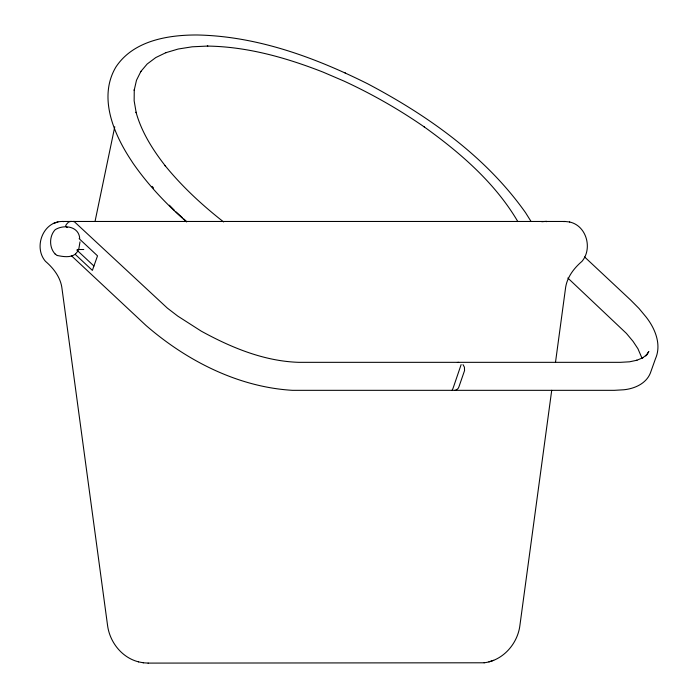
<?xml version="1.0" encoding="UTF-8"?>
<svg xmlns="http://www.w3.org/2000/svg" width="698" height="698" viewBox="0 0 698 698"><rect width="100%" height="100%" fill="white"/><g stroke="black" fill="none" stroke-linecap="round" stroke-linejoin="round"><path stroke-width="1.05" d="M79.991 241.892L78.883 248.593L77.504 251.524M551.717 390.304L519.931 625.242C517.715 643.696 502.996 660.57 484.133 662.786M555.503 362.279L565.415 288.998C566.601 277.76 573.677 268.442 582.01 261.314C592.803 248.497 586.486 225.524 569.542 221.99M95.05 221.388L114.769 126.757M461.125 364.626L453.56 386.823A8.821 0.637 -72.8 0 1 452.932 388.533L452.103 390.313M647.587 353.668L648.826 351.487L645.676 355.928L647.125 354.488L642.352 358.057L642.832 357.786L636.515 360.386L636.96 360.238L629.587 361.8L620.461 362.332L298.77 362.332C264.141 361.241 231.221 347.604 201.225 331.131L177.824 316.142L167.389 308.141L73.927 221.318L73.613 221.737M546.246 221.737L546.56 221.318L541.805 221.737M75.637 253.863L77.408 251.664M75.48 254.02C70.454 257.998 63.012 256.655 57.262 255.477M62.523 221.467C43.058 221.17 33.268 247.24 45.457 261.314C53.79 268.442 60.866 277.76 62.052 288.998L107.536 625.242C109.656 642.047 121.836 657.664 138.553 661.852M57.925 221.99L53.362 223.517M488.914 661.852L493.678 660.317M457.365 362.498L458.682 362.332M563.792 221.624L565.11 221.467L62.358 221.467L63.675 221.624M484.238 662.786L148.081 663.1M71.135 221.318L68.526 222.095L66.336 224.459L65.595 226.056L67.183 227.539M454.834 390.33L456.291 390.025L458.036 388.533A8.821 6.963 61.3 0 0 458.935 386.823L464.554 370.577L464.414 367.174L463.001 364.626M77.365 249.509L83.786 249.509M143.23 662.786L148.194 663.1M564.944 221.467L569.708 221.99M138.44 661.852L143.334 662.786M531.091 221.519L525.568 212.707C485.773 156.422 427.918 115.606 367.61 83.76C314.641 57.315 257.143 36.2 197.316 34.987C168.017 34.848 133.231 40.641 115.885 67.06C97.825 97.441 113.983 134.601 131.652 161.09L132.768 162.843C147.976 184.857 166.525 204.366 186.636 221.947M344.934 72.775L345.414 73.011M79.712 238.419C78.839 226.126 63.797 224.259 55.168 229.703C49.069 236.177 49.043 247.851 55.325 254.185M55.168 254.072L57.445 255.599M223.63 221.955C202.263 205.212 182.178 186.689 165.06 165.566L165.374 165.958C152.775 149.8 141.546 132.114 136.04 112.195L136.206 112.736L134.147 100.817L134.26 89.78L134.191 90.295L136.485 80.261L140.926 71.336L140.621 71.737L147.173 64.007L155.767 57.568L166.29 52.481L165.81 52.708L178.182 49.026L192.247 46.801L207.847 46.059L207.323 46.077C247.188 46.618 286.101 57.646 322.991 72.086L343.809 81.003C371.912 93.968 398.89 109.333 424.323 126.966L424.166 126.862C460.296 152.792 495.048 182.824 517.829 221.571M176.009 211.895L182.204 217.532M183.757 218.936L186.078 221.048M79.127 238.646L97.519 255.843L92.372 270.388L75.541 254.648M71.318 255.634L145.917 325.39C186.593 360.718 238.079 387.12 292.497 390.33L614.397 390.33L623.811 389.772C634.473 388.707 646.051 383.699 650.327 373.168L655.509 358.65C661.739 344.463 655.056 328.418 646.139 317.067L638.984 308.446L630.66 300.053L584.584 256.951M567.832 278.013L626.429 333.417L633.051 341.357L637.955 348.764L641.942 358.083M76.815 250.024L93.925 266.025M169.378 205.203L174.5 210.438M152.138 186.375L153.551 188.024"/></g></svg>
